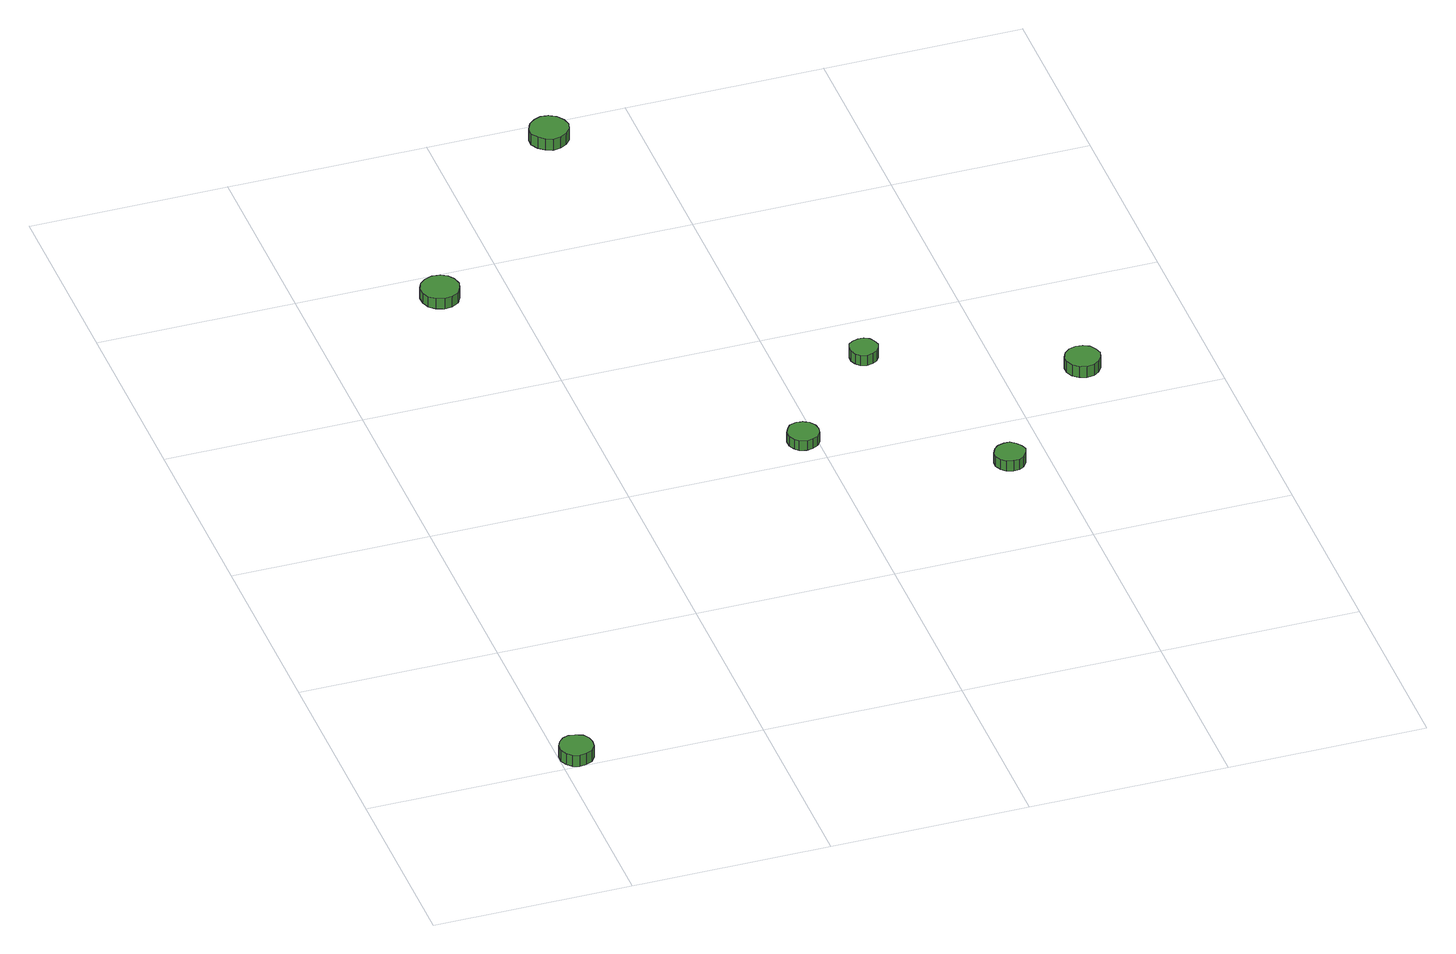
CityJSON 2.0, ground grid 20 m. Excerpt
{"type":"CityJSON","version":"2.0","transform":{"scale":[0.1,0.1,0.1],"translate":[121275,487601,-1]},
"CityObjects":{
"tree1":{"type":"SolitaryVegetationObject","attributes":{"function":"something"},"geometry":[{"type":"MultiSurface","lod":"1","boundaries":[[[0,1,2,3,4,5,6,7,8,9,10,11,12,13,14]],[[15,16,17,18,19,20,21,22,23,24,25,26,27,28,29]],[[0,29,28,1]],[[1,28,27,2]],[[2,27,26,3]],[[3,26,25,4]],[[4,25,24,5]],[[5,24,23,6]],[[6,23,22,7]],[[7,22,21,8]],[[8,21,20,9]],[[9,20,19,10]],[[10,19,18,11]],[[11,18,17,12]],[[12,17,16,13]],[[13,16,15,14]],[[14,15,29,0]]]}]},
"tree2":{"type":"SolitaryVegetationObject","attributes":{"function":"something"},"geometry":[{"type":"MultiSurface","lod":"1","boundaries":[[[30,31,32,33,34,35,36,37,38,39,40,41,42,43,44]],[[45,46,47,48,49,50,51,52,53,54,55,56,57,58,59]],[[30,59,58,31]],[[31,58,57,32]],[[32,57,56,33]],[[33,56,55,34]],[[34,55,54,35]],[[35,54,53,36]],[[36,53,52,37]],[[37,52,51,38]],[[38,51,50,39]],[[39,50,49,40]],[[40,49,48,41]],[[41,48,47,42]],[[42,47,46,43]],[[43,46,45,44]],[[44,45,59,30]]]}]},
"tree3":{"type":"SolitaryVegetationObject","attributes":{"function":"something"},"geometry":[{"type":"MultiSurface","lod":"1","boundaries":[[[60,61,62,63,64,65,66,67,68,69,70,71,72,73,74]],[[75,76,77,78,79,80,81,82,83,84,85,86,87,88,89]],[[60,89,88,61]],[[61,88,87,62]],[[62,87,86,63]],[[63,86,85,64]],[[64,85,84,65]],[[65,84,83,66]],[[66,83,82,67]],[[67,82,81,68]],[[68,81,80,69]],[[69,80,79,70]],[[70,79,78,71]],[[71,78,77,72]],[[72,77,76,73]],[[73,76,75,74]],[[74,75,89,60]]]}]},
"tree4":{"type":"SolitaryVegetationObject","attributes":{"function":"something"},"geometry":[{"type":"MultiSurface","lod":"1","boundaries":[[[90,91,92,93,94,95,96,97,98,99,100,101,102,103,104]],[[105,106,107,108,109,110,111,112,113,114,115,116,117,118,119]],[[90,119,118,91]],[[91,118,117,92]],[[92,117,116,93]],[[93,116,115,94]],[[94,115,114,95]],[[95,114,113,96]],[[96,113,112,97]],[[97,112,111,98]],[[98,111,110,99]],[[99,110,109,100]],[[100,109,108,101]],[[101,108,107,102]],[[102,107,106,103]],[[103,106,105,104]],[[104,105,119,90]]]}]},
"tree5":{"type":"SolitaryVegetationObject","attributes":{"function":"something"},"geometry":[{"type":"MultiSurface","lod":"1","boundaries":[[[120,121,122,123,124,125,126,127,128,129,130,131,132,133,134]],[[135,136,137,138,139,140,141,142,143,144,145,146,147,148,149]],[[120,149,148,121]],[[121,148,147,122]],[[122,147,146,123]],[[123,146,145,124]],[[124,145,144,125]],[[125,144,143,126]],[[126,143,142,127]],[[127,142,141,128]],[[128,141,140,129]],[[129,140,139,130]],[[130,139,138,131]],[[131,138,137,132]],[[132,137,136,133]],[[133,136,135,134]],[[134,135,149,120]]]}]},
"tree6":{"type":"SolitaryVegetationObject","attributes":{"function":"something"},"geometry":[{"type":"MultiSurface","lod":"1","boundaries":[[[150,151,152,153,154,155,156,157,158,159,160,161,162,163,164]],[[165,166,167,168,169,170,171,172,173,174,175,176,177,178,179]],[[150,179,178,151]],[[151,178,177,152]],[[152,177,176,153]],[[153,176,175,154]],[[154,175,174,155]],[[155,174,173,156]],[[156,173,172,157]],[[157,172,171,158]],[[158,171,170,159]],[[159,170,169,160]],[[160,169,168,161]],[[161,168,167,162]],[[162,167,166,163]],[[163,166,165,164]],[[164,165,179,150]]]}]},
"tree7":{"type":"SolitaryVegetationObject","attributes":{"function":"something"},"geometry":[{"type":"MultiSurface","lod":"1","boundaries":[[[180,181,182,183,184,185,186,187,188,189,190,191,192,193,194]],[[195,196,197,198,199,200,201,202,203,204,205,206,207,208,209]],[[180,209,208,181]],[[181,208,207,182]],[[182,207,206,183]],[[183,206,205,184]],[[184,205,204,185]],[[185,204,203,186]],[[186,203,202,187]],[[187,202,201,188]],[[188,201,200,189]],[[189,200,199,190]],[[190,199,198,191]],[[191,198,197,192]],[[192,197,196,193]],[[193,196,195,194]],[[194,195,209,180]]]}]}
},
"vertices":[
[34,17,19],[33,24,19],[29,30,19],[22,33,19],[15,34,19],[9,32,19],[4,27,19],[1,21,19],[1,13,19],[4,7,19],[9,2,19],[15,0,19],[22,1,19],[29,4,19],[33,10,19],[33,10,6],[29,4,6],[22,1,6],[15,0,6],[9,2,6],[4,7,6],[1,13,6],[1,21,6],[4,27,6],[9,32,6],[15,34,6],[22,33,6],[29,30,6],[33,24,6],[34,17,6],
[152,762,21],[150,770,21],[146,776,21],[139,780,21],[131,781,21],[123,778,21],[117,773,21],[114,766,21],[114,758,21],[117,750,21],[123,745,21],[131,742,21],[139,743,21],[146,747,21],[150,754,21],[150,754,9],[146,747,9],[139,743,9],[131,742,9],[123,745,9],[117,750,9],[114,758,9],[114,766,9],[117,773,9],[123,778,9],[131,781,9],[139,780,9],[146,776,9],[150,770,9],[152,762,9],
[402,432,18],[401,438,18],[397,444,18],[391,447,18],[385,448,18],[378,446,18],[374,441,18],[371,435,18],[371,428,18],[374,422,18],[378,418,18],[385,416,18],[391,417,18],[397,420,18],[401,425,18],[401,425,7],[397,420,7],[391,417,7],[385,416,7],[378,418,7],[374,422,7],[371,428,7],[371,435,7],[374,441,7],[378,446,7],[385,448,7],[391,447,7],[397,444,7],[401,438,7],[402,432,7],
[335,976,19],[333,984,19],[328,991,19],[321,995,19],[313,996,19],[306,993,19],[300,988,19],[296,980,19],[296,972,19],[300,965,19],[306,960,19],[313,957,19],[321,958,19],[328,962,19],[333,968,19],[333,968,6],[328,962,6],[321,958,6],[313,957,6],[306,960,6],[300,965,6],[296,972,6],[296,980,6],[300,988,6],[306,993,6],[313,996,6],[321,995,6],[328,991,6],[333,984,6],[335,976,6],
[499,541,20],[497,547,20],[494,552,20],[489,555,20],[483,555,20],[477,553,20],[473,550,20],[471,544,20],[471,538,20],[473,533,20],[477,529,20],[483,527,20],[489,528,20],[494,531,20],[497,535,20],[497,535,8],[494,531,8],[489,528,8],[483,527,8],[477,529,8],[473,533,8],[471,538,8],[471,544,8],[473,550,8],[477,553,8],[483,555,8],[489,555,8],[494,552,8],[497,547,8],[499,541,8],
[578,336,19],[576,342,19],[572,347,19],[567,351,19],[561,351,19],[554,349,19],[550,345,19],[547,339,19],[547,333,19],[550,327,19],[554,323,19],[561,321,19],[567,321,19],[572,324,19],[576,330,19],[576,330,7],[572,324,7],[567,321,7],[561,321,7],[554,323,7],[550,327,7],[547,333,7],[547,339,7],[550,345,7],[554,349,7],[561,351,7],[567,351,7],[572,347,7],[576,342,7],[578,336,7],
[695,460,20],[693,467,20],[689,473,20],[683,476,20],[676,477,20],[669,475,20],[663,470,20],[660,463,20],[660,456,20],[663,449,20],[669,445,20],[676,442,20],[683,443,20],[689,447,20],[693,453,20],[693,453,7],[689,447,7],[683,443,7],[676,442,7],[669,445,7],[663,449,7],[660,456,7],[660,463,7],[663,470,7],[669,475,7],[676,477,7],[683,476,7],[689,473,7],[693,467,7],[695,460,7]
]}
